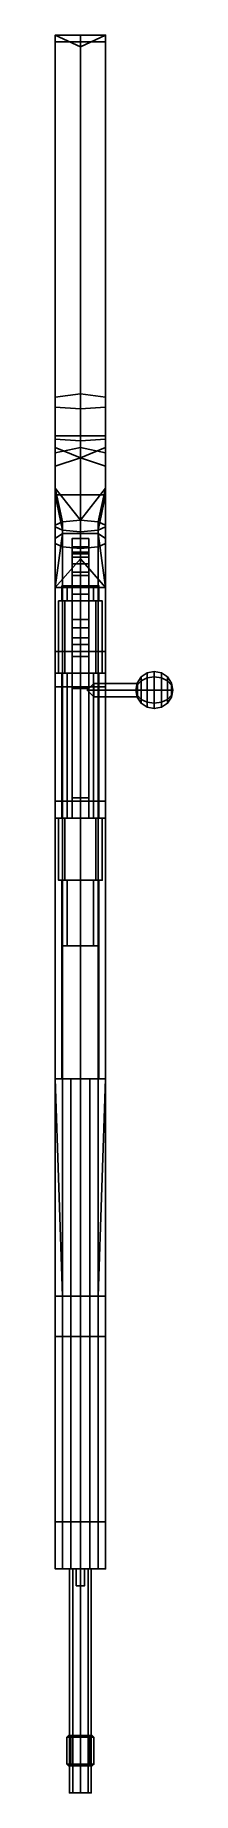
# Model space of a CAD drawing. Extents: x -0.1 to 0.6, y -10.6 to -0.1.
import ezdxf

# ---------------------------------------------------------------- set-up
doc = ezdxf.new("R2010")
doc.units = 0
doc.layers.get('0').update_dxf_attribs({"linetype": 'CONTINUOUS'})
doc.layers.add('P2', color=3, linetype='CONTINUOUS')

msp = doc.modelspace()

# ---------------------------------------------------------------- linework, layer by layer
for points in [[(-0.15, -0.16, -0.36), (-0.15, -0.12, -1.33), (-0.15, -2.27, -0.65), (-0.15, -2.33, -0.22)], [(0, -0.16, -0.31), (0, -0.12, -1.43), (-0.15, -0.12, -1.33), (-0.15, -0.16, -0.36)], [(0, -0.12, -1.43), (0, -0.19, -1.43), (0, -0.19, -1.43), (-0.15, -0.12, -1.33)], [(-0.15, -0.12, -1.33), (0, -0.19, -1.43), (0, -2.25, -0.75), (-0.15, -2.27, -0.65)], [(0, -0.16, -0.31), (-0.15, -0.16, -0.36), (-0.15, -2.33, -0.22), (0, -2.34, -0.16)], [(0.15, -0.16, -0.36), (0.15, -0.12, -1.33), (0, -0.12, -1.43), (0, -0.16, -0.31)], [(0.15, -0.12, -1.33), (0, -0.19, -1.43), (0, -0.19, -1.43), (0, -0.12, -1.43)], [(0, -0.19, -1.43), (0.15, -0.12, -1.33), (0.15, -2.27, -0.65), (0, -2.25, -0.75)], [(0.15, -0.16, -0.36), (0, -0.16, -0.31), (0, -2.34, -0.16), (0.15, -2.33, -0.22)], [(0.15, -0.12, -1.33), (0.15, -0.16, -0.36), (0.15, -2.33, -0.22), (0.15, -2.27, -0.65)], [(-0.15, -2.27, -0.65), (0, -2.25, -0.75), (0, -2.53, -0.79), (-0.15, -2.52, -0.71)], [(-0.15, -2.33, -0.22), (-0.15, -2.27, -0.65), (-0.15, -2.52, -0.71), (-0.15, -2.57, -0.6)], [(0, -2.25, -0.75), (0.15, -2.27, -0.65), (0.15, -2.52, -0.71), (0, -2.53, -0.79)], [(0.15, -2.27, -0.65), (0.15, -2.33, -0.22), (0.15, -2.57, -0.6), (0.15, -2.52, -0.71)], [(-0.15, -2.33, -0.22), (-0.15, -2.57, -0.6), (-0.15, -2.68, -0.52), (-0.15, -2.5, -0.25)], [(0, -2.34, -0.16), (-0.15, -2.33, -0.22), (-0.15, -2.5, -0.25), (0, -2.5, -0.19)], [(0.15, -2.33, -0.22), (0, -2.34, -0.16), (0, -2.5, -0.19), (0.15, -2.5, -0.25)], [(0.15, -2.57, -0.6), (0.15, -2.33, -0.22), (0.15, -2.5, -0.25), (0.15, -2.68, -0.52)], [(-0.15, -2.5, -0.25), (-0.15, -2.68, -0.52), (-0.15, -2.85, -0.44), (-0.15, -2.6, -0.23)], [(0, -2.5, -0.19), (-0.15, -2.5, -0.25), (-0.15, -2.6, -0.23), (0, -2.57, -0.18)], [(0.15, -2.5, -0.25), (0, -2.5, -0.19), (0, -2.57, -0.18), (0.15, -2.6, -0.23)], [(0.15, -2.68, -0.52), (0.15, -2.5, -0.25), (0.15, -2.6, -0.23), (0.15, -2.85, -0.44)], [(-0.15, -2.57, -0.6), (-0.15, -2.52, -0.71), (0, -2.53, -0.79), (0, -2.63, -0.68)], [(0, -2.57, -0.18), (-0.15, -2.6, -0.23), (-0.15, -2.81, -0.17), (0, -3, -0.05)], [(-0.15, -2.6, -0.23), (-0.15, -2.85, -0.44), (-0.15, -2.85, -0.44), (-0.15, -2.81, -0.17)], [(0.15, -2.52, -0.71), (0.15, -2.57, -0.6), (0, -2.63, -0.68), (0, -2.53, -0.79)], [(0.15, -2.6, -0.23), (0, -2.57, -0.18), (0, -3, -0.05), (0.15, -2.81, -0.17)], [(0.15, -2.85, -0.44), (0.15, -2.6, -0.23), (0.15, -2.81, -0.17), (0.15, -2.85, -0.44)], [(-0.15, -2.68, -0.52), (0, -2.63, -0.68), (0, -2.85, -0.55), (-0.15, -2.85, -0.44)], [(0, -2.63, -0.68), (0.15, -2.68, -0.52), (0.15, -2.85, -0.44), (0, -2.85, -0.55)], [(-0.15, -2.81, -0.17), (-0.15, -2.81, -0.17), (-0.106, -3.01, -0.094), (0, -3, -0.05)], [(-0.15, -2.81, -0.17), (-0.15, -2.85, -0.44), (-0.15, -3.04, -0.28), (-0.15, -3.03, -0.2)], [(-0.15, -2.81, -0.17), (-0.15, -2.81, -0.17), (-0.15, -3.03, -0.2), (-0.106, -3.01, -0.094)], [(0.15, -2.81, -0.17), (0.15, -2.81, -0.17), (0, -3, -0.05), (0.106, -3.01, -0.094)], [(0.15, -2.81, -0.17), (0.15, -2.81, -0.17), (0.106, -3.01, -0.094), (0.15, -3.03, -0.2)], [(0.15, -2.85, -0.44), (0.15, -2.81, -0.17), (0.15, -3.03, -0.2), (0.15, -3.04, -0.28)], [(-0.15, -2.85, -0.44), (-0.15, -2.85, -0.44), (-0.106, -3.06, -0.386), (-0.15, -3.04, -0.28)], [(-0.15, -2.85, -0.44), (0, -2.85, -0.55), (0, -3.07, -0.43), (-0.106, -3.06, -0.386)], [(0, -2.85, -0.55), (0.15, -2.85, -0.44), (0.106, -3.06, -0.386), (0, -3.07, -0.43)], [(0.15, -2.85, -0.44), (0.15, -2.85, -0.44), (0.15, -3.04, -0.28), (0.106, -3.06, -0.386)], [(-0.106, -3.01, -0.094), (-0.15, -3.03, -0.2), (-0.15, -3.11, -0.17), (-0.106, -3.08, -0.064)], [(0, -3, -0.05), (-0.106, -3.01, -0.094), (-0.106, -3.08, -0.064), (0, -3.08, -0.02)], [(0.106, -3.01, -0.094), (0, -3, -0.05), (0, -3.08, -0.02), (0.106, -3.08, -0.064)], [(0.15, -3.03, -0.2), (0.106, -3.01, -0.094), (0.106, -3.08, -0.064), (0.15, -3.11, -0.17)], [(-0.15, -3.03, -0.2), (-0.15, -3.04, -0.28), (-0.15, -3.14, -0.28), (-0.15, -3.11, -0.17)], [(-0.15, -3.04, -0.28), (-0.106, -3.06, -0.386), (-0.106, -3.16, -0.386), (-0.15, -3.14, -0.28)], [(-0.106, -3.08, -0.064), (-0.15, -3.11, -0.17), (-0.15, -3.78, -0.21), (-0.15, -3.4, 0.13)], [(0, -3.08, -0.02), (-0.106, -3.08, -0.064), (-0.15, -3.4, 0.13), (0, -3.23, 0.06)], [(-0.15, -3.14, -0.28), (-0.15, -3.78, -0.21), (-0.15, -3.78, -0.21), (-0.15, -3.11, -0.17)], [(-0.106, -3.06, -0.386), (0, -3.07, -0.43), (0, -3.17, -0.43), (-0.106, -3.16, -0.386)], [(0, -3.07, -0.43), (0.106, -3.06, -0.386), (0.106, -3.16, -0.386), (0, -3.17, -0.43)], [(0.106, -3.08, -0.064), (0, -3.08, -0.02), (0, -3.23, 0.06), (0.15, -3.4, 0.13)], [(0.106, -3.06, -0.386), (0.15, -3.04, -0.28), (0.15, -3.14, -0.28), (0.106, -3.16, -0.386)], [(0.15, -3.11, -0.17), (0.106, -3.08, -0.064), (0.15, -3.4, 0.13), (0.15, -3.78, -0.21)], [(0.15, -3.04, -0.28), (0.15, -3.03, -0.2), (0.15, -3.11, -0.17), (0.15, -3.14, -0.28)], [(0.15, -3.14, -0.28), (0.15, -3.11, -0.17), (0.15, -3.78, -0.21)], [(-0.15, -3.14, -0.28), (-0.106, -3.16, -0.386), (-0.106, -3.78, -0.316), (-0.15, -3.78, -0.21)], [(0, -3.23, 0.06), (-0.15, -3.4, 0.13), (0.15, -3.4, 0.13)], [(-0.106, -3.16, -0.386), (0, -3.17, -0.43), (0, -3.78, -0.36), (-0.106, -3.78, -0.316)], [(0, -3.17, -0.43), (0.106, -3.16, -0.386), (0.106, -3.78, -0.316), (0, -3.78, -0.36)], [(0.106, -3.16, -0.386), (0.15, -3.14, -0.28), (0.15, -3.78, -0.21), (0.106, -3.78, -0.316)], [(-0.15, -3.4, 0.13), (-0.15, -3.78, -0.21), (-0.15, -3.99, 0.07), (-0.15, -3.91, 0.13)], [(0.15, -3.4, 0.13), (-0.15, -3.4, 0.13), (-0.15, -3.91, 0.13), (0.15, -3.91, 0.13)], [(0.15, -3.78, -0.21), (0.15, -3.4, 0.13), (0.15, -3.91, 0.13), (0.15, -3.99, 0.07)], [(-0.15, -3.78, -0.21), (-0.106, -3.78, -0.316), (-0.106, -4.77, -0.256), (-0.15, -4.77, -0.15)], [(-0.15, -3.99, 0.07), (-0.15, -3.78, -0.21), (-0.15, -4.77, -0.15), (-0.15, -4.67, 0.07)], [(-0.106, -3.78, -0.316), (0, -3.78, -0.36), (0, -4.77, -0.3), (-0.106, -4.77, -0.256)], [(0, -3.78, -0.36), (0.106, -3.78, -0.316), (0.106, -4.77, -0.256), (0, -4.77, -0.3)], [(0.106, -3.78, -0.316), (0.15, -3.78, -0.21), (0.15, -4.77, -0.15), (0.106, -4.77, -0.256)], [(0.15, -3.78, -0.21), (0.15, -3.99, 0.07), (0.15, -4.67, 0.07), (0.15, -4.77, -0.15)], [(0.15, -3.91, 0.13), (-0.15, -3.91, 0.13), (-0.15, -3.99, 0.07), (0.15, -3.99, 0.07)], [(0.362, -3.955, 0.065), (0.338, -3.98, 0.09), (0.338, -3.968, 0.12), (0.362, -3.932, 0.12)], [(0.362, -3.932, 0.12), (0.338, -3.968, 0.12), (0.338, -3.98, 0.15), (0.362, -3.955, 0.175)], [(0.362, -4.01, 0.042), (0.338, -4.01, 0.078), (0.338, -3.98, 0.09), (0.362, -3.955, 0.065)], [(0.362, -3.955, 0.175), (0.338, -3.98, 0.15), (0.338, -4.01, 0.162), (0.362, -4.01, 0.198)], [(0.398, -3.938, 0.048), (0.362, -3.955, 0.065), (0.362, -3.932, 0.12), (0.398, -3.908, 0.12)], [(0.398, -3.908, 0.12), (0.362, -3.932, 0.12), (0.362, -3.955, 0.175), (0.398, -3.938, 0.192)], [(0.398, -4.01, 0.018), (0.362, -4.01, 0.042), (0.362, -3.955, 0.065), (0.398, -3.938, 0.048)], [(0.398, -3.938, 0.192), (0.362, -3.955, 0.175), (0.362, -4.01, 0.198), (0.398, -4.01, 0.222)], [(0.44, -3.932, 0.042), (0.398, -3.938, 0.048), (0.398, -3.908, 0.12), (0.44, -3.9, 0.12)], [(0.44, -3.9, 0.12), (0.398, -3.908, 0.12), (0.398, -3.938, 0.192), (0.44, -3.932, 0.198)], [(0.44, -4.01, 0.01), (0.398, -4.01, 0.018), (0.398, -3.938, 0.048), (0.44, -3.932, 0.042)], [(0.44, -3.932, 0.198), (0.398, -3.938, 0.192), (0.398, -4.01, 0.222), (0.44, -4.01, 0.23)], [(0.482, -3.938, 0.048), (0.44, -3.932, 0.042), (0.44, -3.9, 0.12), (0.482, -3.908, 0.12)], [(0.482, -3.908, 0.12), (0.44, -3.9, 0.12), (0.44, -3.932, 0.198), (0.482, -3.938, 0.192)], [(0.482, -4.01, 0.018), (0.44, -4.01, 0.01), (0.44, -3.932, 0.042), (0.482, -3.938, 0.048)], [(0.482, -3.938, 0.192), (0.44, -3.932, 0.198), (0.44, -4.01, 0.23), (0.482, -4.01, 0.222)], [(0.518, -3.955, 0.065), (0.482, -3.938, 0.048), (0.482, -3.908, 0.12), (0.518, -3.932, 0.12)], [(0.518, -3.932, 0.12), (0.482, -3.908, 0.12), (0.482, -3.938, 0.192), (0.518, -3.955, 0.175)], [(0.518, -4.01, 0.042), (0.482, -4.01, 0.018), (0.482, -3.938, 0.048), (0.518, -3.955, 0.065)], [(0.518, -3.955, 0.175), (0.482, -3.938, 0.192), (0.482, -4.01, 0.222), (0.518, -4.01, 0.198)], [(0.542, -3.98, 0.09), (0.518, -3.955, 0.065), (0.518, -3.932, 0.12), (0.542, -3.968, 0.12)], [(0.542, -3.968, 0.12), (0.518, -3.932, 0.12), (0.518, -3.955, 0.175), (0.542, -3.98, 0.15)], [(0.542, -4.01, 0.078), (0.518, -4.01, 0.042), (0.518, -3.955, 0.065), (0.542, -3.98, 0.09)], [(0.542, -3.98, 0.15), (0.518, -3.955, 0.175), (0.518, -4.01, 0.198), (0.542, -4.01, 0.162)], [(0.15, -3.99, 0.07), (-0.15, -3.99, 0.07), (-0.15, -4.67, 0.07), (0.15, -4.67, 0.07)], [(0.08, -3.97, 0.12), (0.04, -4.01, 0.16), (0.34, -4.01, 0.16), (0.34, -3.97, 0.12)], [(0.04, -4.01, 0.16), (0.08, -4.05, 0.12), (0.34, -4.05, 0.12), (0.34, -4.01, 0.16)], [(0.08, -4.01, 0.08), (0.08, -3.97, 0.12), (0.34, -3.97, 0.12), (0.34, -4.01, 0.08)], [(0.08, -4.05, 0.12), (0.08, -4.01, 0.08), (0.34, -4.01, 0.08), (0.34, -4.05, 0.12)], [(0.338, -3.98, 0.09), (0.33, -4.01, 0.12), (0.33, -4.01, 0.12), (0.338, -3.968, 0.12)], [(0.338, -3.968, 0.12), (0.33, -4.01, 0.12), (0.33, -4.01, 0.12), (0.338, -3.98, 0.15)], [(0.338, -4.01, 0.078), (0.33, -4.01, 0.12), (0.33, -4.01, 0.12), (0.338, -3.98, 0.09)], [(0.338, -3.98, 0.15), (0.33, -4.01, 0.12), (0.33, -4.01, 0.12), (0.338, -4.01, 0.162)], [(0.338, -4.01, 0.162), (0.33, -4.01, 0.12), (0.33, -4.01, 0.12), (0.338, -4.04, 0.15)], [(0.338, -4.04, 0.15), (0.33, -4.01, 0.12), (0.33, -4.01, 0.12), (0.338, -4.052, 0.12)], [(0.338, -4.052, 0.12), (0.33, -4.01, 0.12), (0.33, -4.01, 0.12), (0.338, -4.04, 0.09)], [(0.338, -4.04, 0.09), (0.33, -4.01, 0.12), (0.33, -4.01, 0.12), (0.338, -4.01, 0.078)], [(0.362, -4.01, 0.198), (0.338, -4.01, 0.162), (0.338, -4.04, 0.15), (0.362, -4.065, 0.175)], [(0.362, -4.065, 0.065), (0.338, -4.04, 0.09), (0.338, -4.01, 0.078), (0.362, -4.01, 0.042)], [(0.362, -4.065, 0.175), (0.338, -4.04, 0.15), (0.338, -4.052, 0.12), (0.362, -4.088, 0.12)], [(0.362, -4.088, 0.12), (0.338, -4.052, 0.12), (0.338, -4.04, 0.09), (0.362, -4.065, 0.065)], [(0.398, -4.01, 0.222), (0.362, -4.01, 0.198), (0.362, -4.065, 0.175), (0.398, -4.082, 0.192)], [(0.398, -4.082, 0.048), (0.362, -4.065, 0.065), (0.362, -4.01, 0.042), (0.398, -4.01, 0.018)], [(0.398, -4.082, 0.192), (0.362, -4.065, 0.175), (0.362, -4.088, 0.12), (0.398, -4.112, 0.12)], [(0.398, -4.112, 0.12), (0.362, -4.088, 0.12), (0.362, -4.065, 0.065), (0.398, -4.082, 0.048)], [(0.44, -4.01, 0.23), (0.398, -4.01, 0.222), (0.398, -4.082, 0.192), (0.44, -4.088, 0.198)], [(0.44, -4.088, 0.042), (0.398, -4.082, 0.048), (0.398, -4.01, 0.018), (0.44, -4.01, 0.01)], [(0.482, -4.01, 0.222), (0.44, -4.01, 0.23), (0.44, -4.088, 0.198), (0.482, -4.082, 0.192)], [(0.482, -4.082, 0.048), (0.44, -4.088, 0.042), (0.44, -4.01, 0.01), (0.482, -4.01, 0.018)], [(0.518, -4.01, 0.198), (0.482, -4.01, 0.222), (0.482, -4.082, 0.192), (0.518, -4.065, 0.175)], [(0.518, -4.065, 0.065), (0.482, -4.082, 0.048), (0.482, -4.01, 0.018), (0.518, -4.01, 0.042)], [(0.518, -4.065, 0.175), (0.482, -4.082, 0.192), (0.482, -4.112, 0.12), (0.518, -4.088, 0.12)], [(0.518, -4.088, 0.12), (0.482, -4.112, 0.12), (0.482, -4.082, 0.048), (0.518, -4.065, 0.065)], [(0.542, -4.01, 0.162), (0.518, -4.01, 0.198), (0.518, -4.065, 0.175), (0.542, -4.04, 0.15)], [(0.542, -4.04, 0.09), (0.518, -4.065, 0.065), (0.518, -4.01, 0.042), (0.542, -4.01, 0.078)], [(0.542, -4.04, 0.15), (0.518, -4.065, 0.175), (0.518, -4.088, 0.12), (0.542, -4.052, 0.12)], [(0.542, -4.052, 0.12), (0.518, -4.088, 0.12), (0.518, -4.065, 0.065), (0.542, -4.04, 0.09)], [(0.55, -4.01, 0.12), (0.542, -3.98, 0.09), (0.542, -3.968, 0.12), (0.55, -4.01, 0.12)], [(0.55, -4.01, 0.12), (0.542, -3.968, 0.12), (0.542, -3.98, 0.15), (0.55, -4.01, 0.12)], [(0.55, -4.01, 0.12), (0.542, -4.01, 0.078), (0.542, -3.98, 0.09), (0.55, -4.01, 0.12)], [(0.55, -4.01, 0.12), (0.542, -3.98, 0.15), (0.542, -4.01, 0.162), (0.55, -4.01, 0.12)], [(0.55, -4.01, 0.12), (0.542, -4.01, 0.162), (0.542, -4.04, 0.15), (0.55, -4.01, 0.12)], [(0.55, -4.01, 0.12), (0.542, -4.04, 0.15), (0.542, -4.052, 0.12), (0.55, -4.01, 0.12)], [(0.55, -4.01, 0.12), (0.542, -4.052, 0.12), (0.542, -4.04, 0.09), (0.55, -4.01, 0.12)], [(0.55, -4.01, 0.12), (0.542, -4.04, 0.09), (0.542, -4.01, 0.078), (0.55, -4.01, 0.12)], [(0.44, -4.088, 0.198), (0.398, -4.082, 0.192), (0.398, -4.112, 0.12), (0.44, -4.12, 0.12)], [(0.44, -4.12, 0.12), (0.398, -4.112, 0.12), (0.398, -4.082, 0.048), (0.44, -4.088, 0.042)], [(0.482, -4.082, 0.192), (0.44, -4.088, 0.198), (0.44, -4.12, 0.12), (0.482, -4.112, 0.12)], [(0.482, -4.112, 0.12), (0.44, -4.12, 0.12), (0.44, -4.088, 0.042), (0.482, -4.082, 0.048)], [(-0.15, -4.67, 0.07), (-0.15, -4.77, -0.15), (-0.15, -4.77, 0.106)], [(0.15, -4.67, 0.07), (-0.15, -4.67, 0.07), (-0.15, -4.77, 0.106), (0.15, -4.77, 0.106)], [(0.15, -4.77, -0.15), (0.15, -4.67, 0.07), (0.15, -4.77, 0.106), (0.15, -4.77, -0.15)], [(-0.15, -4.77, 0.106), (-0.15, -4.77, -0.15), (-0.15, -6.32, -0.15), (-0.15, -6.32, 0.106)], [(-0.15, -4.77, -0.15), (-0.106, -4.77, -0.256), (-0.106, -6.32, -0.256), (-0.15, -6.32, -0.15)], [(0.15, -4.77, 0.106), (-0.15, -4.77, 0.106), (-0.15, -6.32, 0.106), (0.15, -6.32, 0.106)], [(-0.106, -4.77, -0.256), (0, -4.77, -0.3), (0, -6.32, -0.3), (-0.106, -6.32, -0.256)], [(0, -4.77, -0.3), (0.106, -4.77, -0.256), (0.106, -6.32, -0.256), (0, -6.32, -0.3)], [(0.106, -4.77, -0.256), (0.15, -4.77, -0.15), (0.15, -6.32, -0.15), (0.106, -6.32, -0.256)], [(0.15, -4.77, -0.15), (0.15, -4.77, 0.106), (0.15, -6.32, 0.106), (0.15, -6.32, -0.15)], [(-0.15, -6.32, 0.106), (-0.15, -6.32, -0.15), (-0.15, -7.61, -0.11), (-0.106, -7.61, 0.066)], [(-0.15, -6.32, -0.15), (-0.106, -6.32, -0.256), (-0.106, -7.61, -0.216), (-0.15, -7.61, -0.11)], [(-0.057, -6.32, 0.177), (-0.15, -6.32, 0.106), (-0.106, -7.61, 0.066), (-0.057, -7.61, 0.137)], [(-0.11, -6.32, 0.106), (-0.15, -6.32, 0.106), (-0.11, -6.32, 0.136)], [(-0.106, -6.32, -0.256), (0, -6.32, -0.3), (0, -7.61, -0.26), (-0.106, -7.61, -0.216)], [(0, -6.32, 0.2), (-0.057, -6.32, 0.177), (-0.057, -7.61, 0.137), (0, -7.61, 0.16)], [(0, -6.32, -0.3), (0.106, -6.32, -0.256), (0.106, -7.61, -0.216), (0, -7.61, -0.26)], [(0.057, -6.32, 0.177), (0, -6.32, 0.2), (0, -7.61, 0.16), (0.057, -7.61, 0.137)], [(0.15, -6.32, 0.106), (0.057, -6.32, 0.177), (0.057, -7.61, 0.137), (0.106, -7.61, 0.066)], [(0.15, -6.32, -0.15), (0.15, -6.32, 0.106), (0.106, -7.61, 0.066), (0.15, -7.61, -0.11)], [(0.106, -6.32, -0.256), (0.15, -6.32, -0.15), (0.15, -7.61, -0.11), (0.106, -7.61, -0.216)], [(0.15, -6.32, 0.106), (0.11, -6.32, 0.106), (0.11, -6.32, 0.136)], [(-0.106, -7.61, 0.026), (-0.15, -7.61, -0.11), (-0.15, -7.85, -0.08), (-0.106, -7.85, 0.026)], [(-0.15, -7.61, -0.11), (-0.106, -7.61, -0.186), (-0.106, -7.85, -0.186), (-0.15, -7.85, -0.08)], [(-0.106, -7.61, 0.066), (-0.15, -7.61, -0.11), (-0.15, -7.61, -0.11), (-0.106, -7.61, 0.026)], [(-0.15, -7.61, -0.11), (-0.106, -7.61, -0.216), (-0.106, -7.61, -0.186), (-0.15, -7.61, -0.11)], [(-0.106, -7.61, -0.186), (0, -7.61, -0.23), (0, -7.85, -0.23), (-0.106, -7.85, -0.186)], [(-0.057, -7.61, 0.097), (-0.106, -7.61, 0.026), (-0.106, -7.85, 0.026), (-0.057, -7.85, 0.097)], [(-0.057, -7.61, 0.137), (-0.106, -7.61, 0.066), (-0.106, -7.61, 0.026), (-0.057, -7.61, 0.097)], [(-0.106, -7.61, -0.216), (0, -7.61, -0.26), (0, -7.61, -0.23), (-0.106, -7.61, -0.186)], [(0, -7.61, 0.12), (-0.057, -7.61, 0.097), (-0.057, -7.85, 0.097), (0, -7.85, 0.12)], [(0, -7.61, 0.16), (-0.057, -7.61, 0.137), (-0.057, -7.61, 0.097), (0, -7.61, 0.12)], [(0, -7.61, -0.23), (0.106, -7.61, -0.186), (0.106, -7.85, -0.186), (0, -7.85, -0.23)], [(0.057, -7.61, 0.097), (0, -7.61, 0.12), (0, -7.85, 0.12), (0.057, -7.85, 0.097)], [(0.057, -7.61, 0.137), (0, -7.61, 0.16), (0, -7.61, 0.12), (0.057, -7.61, 0.097)], [(0, -7.61, -0.26), (0.106, -7.61, -0.216), (0.106, -7.61, -0.186), (0, -7.61, -0.23)], [(0.106, -7.61, 0.026), (0.057, -7.61, 0.097), (0.057, -7.85, 0.097), (0.106, -7.85, 0.026)], [(0.106, -7.61, 0.066), (0.057, -7.61, 0.137), (0.057, -7.61, 0.097), (0.106, -7.61, 0.026)], [(0.15, -7.61, -0.11), (0.106, -7.61, 0.026), (0.106, -7.85, 0.026), (0.15, -7.85, -0.08)], [(0.106, -7.61, -0.186), (0.15, -7.61, -0.11), (0.15, -7.85, -0.08), (0.106, -7.85, -0.186)], [(0.15, -7.61, -0.11), (0.106, -7.61, 0.066), (0.106, -7.61, 0.026), (0.15, -7.61, -0.11)], [(0.106, -7.61, -0.216), (0.15, -7.61, -0.11), (0.15, -7.61, -0.11), (0.106, -7.61, -0.186)], [(-0.106, -7.85, 0.026), (-0.15, -7.85, -0.08), (-0.15, -8.95, -0.08), (-0.106, -8.95, 0.026)], [(-0.15, -7.85, -0.08), (-0.106, -7.85, -0.186), (-0.106, -8.95, -0.186), (-0.15, -8.95, -0.08)], [(-0.106, -7.85, -0.186), (0, -7.85, -0.23), (0, -8.95, -0.23), (-0.106, -8.95, -0.186)], [(-0.057, -7.85, 0.097), (-0.106, -7.85, 0.026), (-0.106, -8.95, 0.026), (-0.057, -8.95, 0.097)], [(0, -7.85, 0.12), (-0.057, -7.85, 0.097), (-0.057, -8.95, 0.097), (0, -8.95, 0.12)], [(0, -7.85, -0.23), (0.106, -7.85, -0.186), (0.106, -8.95, -0.186), (0, -8.95, -0.23)], [(0.057, -7.85, 0.097), (0, -7.85, 0.12), (0, -8.95, 0.12), (0.057, -8.95, 0.097)], [(0.106, -7.85, 0.026), (0.057, -7.85, 0.097), (0.057, -8.95, 0.097), (0.106, -8.95, 0.026)], [(0.15, -7.85, -0.08), (0.106, -7.85, 0.026), (0.106, -8.95, 0.026), (0.15, -8.95, -0.08)], [(0.106, -7.85, -0.186), (0.15, -7.85, -0.08), (0.15, -8.95, -0.08), (0.106, -8.95, -0.186)], [(-0.106, -8.95, 0.026), (-0.15, -8.95, -0.08), (-0.15, -9.23, -0.08), (-0.106, -9.23, 0.026)], [(-0.15, -8.95, -0.08), (-0.106, -8.95, -0.186), (-0.106, -9.23, -0.186), (-0.15, -9.23, -0.08)], [(-0.057, -8.95, 0.097), (-0.106, -8.95, 0.026), (-0.106, -9.23, 0.026), (-0.057, -9.23, 0.097)], [(-0.106, -8.95, -0.186), (0, -8.95, -0.23), (0, -9.23, -0.23), (-0.106, -9.23, -0.186)], [(0, -8.95, 0.12), (-0.057, -8.95, 0.097), (-0.057, -9.23, 0.097), (0, -9.23, 0.12)], [(0.057, -8.95, 0.097), (0, -8.95, 0.12), (0, -9.23, 0.12), (0.057, -9.23, 0.097)], [(0, -8.95, -0.23), (0.106, -8.95, -0.186), (0.106, -9.23, -0.186), (0, -9.23, -0.23)], [(0.106, -8.95, 0.026), (0.057, -8.95, 0.097), (0.057, -9.23, 0.097), (0.106, -9.23, 0.026)], [(0.15, -8.95, -0.08), (0.106, -8.95, 0.026), (0.106, -9.23, 0.026), (0.15, -9.23, -0.08)], [(0.106, -8.95, -0.186), (0.15, -8.95, -0.08), (0.15, -9.23, -0.08), (0.106, -9.23, -0.186)], [(-0.106, -9.23, 0.026), (-0.15, -9.23, -0.08), (-0.065, -9.23), (-0.046, -9.23, 0.046)], [(-0.15, -9.23, -0.08), (-0.106, -9.23, -0.186), (-0.046, -9.23, -0.046), (-0.065, -9.23)], [(-0.057, -9.23, 0.097), (-0.106, -9.23, 0.026), (-0.046, -9.23, 0.046)], [(-0.106, -9.23, -0.186), (0, -9.23, -0.23), (0, -9.23, -0.065), (-0.046, -9.23, -0.046)], [(-0.046, -9.23, 0.046), (-0.065, -9.23), (-0.065, -10.56), (-0.046, -10.56, 0.046)], [(-0.065, -9.23), (-0.046, -9.23, -0.046), (-0.046, -10.56, -0.046), (-0.065, -10.56)], [(0, -9.23, 0.12), (-0.057, -9.23, 0.097), (-0.046, -9.23, 0.046), (0, -9.23, 0.065)], [(0, -9.23, 0.065), (-0.046, -9.23, 0.046), (-0.046, -10.56, 0.046), (0, -10.56, 0.065)], [(-0.046, -9.23, -0.046), (0, -9.23, -0.065), (0, -10.56, -0.065), (-0.046, -10.56, -0.046)], [(0, -9.23, -0.165), (-0.025, -9.23, -0.19), (-0.025, -9.33, -0.19), (0, -9.33, -0.165)], [(-0.025, -9.23, -0.19), (0, -9.23, -0.215), (0, -9.33, -0.215), (-0.025, -9.33, -0.19)], [(0.046, -9.23, 0.046), (0, -9.23, 0.065), (0, -10.56, 0.065), (0.046, -10.56, 0.046)], [(0, -9.23, -0.065), (0.046, -9.23, -0.046), (0.046, -10.56, -0.046), (0, -10.56, -0.065)], [(0.057, -9.23, 0.097), (0, -9.23, 0.12), (0, -9.23, 0.065), (0.046, -9.23, 0.046)], [(0, -9.23, -0.23), (0.106, -9.23, -0.186), (0.046, -9.23, -0.046), (0, -9.23, -0.065)], [(0.025, -9.23, -0.19), (0, -9.23, -0.165), (0, -9.33, -0.165), (0.025, -9.33, -0.19)], [(0, -9.23, -0.215), (0.025, -9.23, -0.19), (0.025, -9.33, -0.19), (0, -9.33, -0.215)], [(0.065, -9.23), (0.046, -9.23, 0.046), (0.046, -10.56, 0.046), (0.065, -10.56)], [(0.046, -9.23, -0.046), (0.065, -9.23), (0.065, -10.56), (0.046, -10.56, -0.046)], [(0.106, -9.23, 0.026), (0.057, -9.23, 0.097), (0.046, -9.23, 0.046)], [(0.15, -9.23, -0.08), (0.106, -9.23, 0.026), (0.046, -9.23, 0.046), (0.065, -9.23)], [(0.106, -9.23, -0.186), (0.15, -9.23, -0.08), (0.065, -9.23), (0.046, -9.23, -0.046)], [(0, -9.33, -0.165), (-0.025, -9.33, -0.19), (0, -9.33, -0.215), (0.025, -9.33, -0.19)], [(-0.057, -10.23, 0.113), (-0.08, -10.23, 0.17), (-0.07, -10.22, 0.17), (-0.049, -10.22, 0.121)], [(-0.08, -10.23, 0.17), (-0.057, -10.23, 0.227), (-0.049, -10.22, 0.219), (-0.07, -10.22, 0.17)], [(-0.057, -10.23, 0.227), (-0.08, -10.23, 0.17), (-0.08, -10.39, 0.17), (-0.057, -10.39, 0.227)], [(-0.08, -10.23, 0.17), (-0.057, -10.23, 0.113), (-0.057, -10.39, 0.113), (-0.08, -10.39, 0.17)], [(0, -10.23, 0.09), (-0.057, -10.23, 0.113), (-0.049, -10.22, 0.121), (0, -10.22, 0.1)], [(-0.057, -10.23, 0.227), (0, -10.23, 0.25), (0, -10.22, 0.24), (-0.049, -10.22, 0.219)], [(0, -10.23, 0.25), (-0.057, -10.23, 0.227), (-0.057, -10.39, 0.227), (0, -10.39, 0.25)], [(-0.057, -10.23, 0.113), (0, -10.23, 0.09), (0, -10.39, 0.09), (-0.057, -10.39, 0.113)], [(0.057, -10.23, 0.113), (0, -10.23, 0.09), (0, -10.22, 0.1), (0.049, -10.22, 0.121)], [(0, -10.23, 0.25), (0.057, -10.23, 0.227), (0.049, -10.22, 0.219), (0, -10.22, 0.24)], [(0.057, -10.23, 0.227), (0, -10.23, 0.25), (0, -10.39, 0.25), (0.057, -10.39, 0.227)], [(0, -10.23, 0.09), (0.057, -10.23, 0.113), (0.057, -10.39, 0.113), (0, -10.39, 0.09)], [(0.08, -10.23, 0.17), (0.057, -10.23, 0.113), (0.049, -10.22, 0.121), (0.07, -10.22, 0.17)], [(0.057, -10.23, 0.227), (0.08, -10.23, 0.17), (0.07, -10.22, 0.17), (0.049, -10.22, 0.219)], [(0.08, -10.23, 0.17), (0.057, -10.23, 0.227), (0.057, -10.39, 0.227), (0.08, -10.39, 0.17)], [(0.057, -10.23, 0.113), (0.08, -10.23, 0.17), (0.08, -10.39, 0.17), (0.057, -10.39, 0.113)], [(-0.057, -10.39, 0.227), (-0.08, -10.39, 0.17), (-0.07, -10.4, 0.17), (-0.049, -10.4, 0.219)], [(-0.08, -10.39, 0.17), (-0.057, -10.39, 0.113), (-0.049, -10.4, 0.121), (-0.07, -10.4, 0.17)], [(0, -10.39, 0.25), (-0.057, -10.39, 0.227), (-0.049, -10.4, 0.219), (0, -10.4, 0.24)], [(-0.057, -10.39, 0.113), (0, -10.39, 0.09), (0, -10.4, 0.1), (-0.049, -10.4, 0.121)], [(0.057, -10.39, 0.227), (0, -10.39, 0.25), (0, -10.4, 0.24), (0.049, -10.4, 0.219)], [(0, -10.39, 0.09), (0.057, -10.39, 0.113), (0.049, -10.4, 0.121), (0, -10.4, 0.1)], [(0.08, -10.39, 0.17), (0.057, -10.39, 0.227), (0.049, -10.4, 0.219), (0.07, -10.4, 0.17)], [(0.057, -10.39, 0.113), (0.08, -10.39, 0.17), (0.07, -10.4, 0.17), (0.049, -10.4, 0.121)], [(0, -10.56, 0.065), (-0.046, -10.56, 0.046), (-0.065, -10.56), (0.046, -10.56, 0.046)], [(0.046, -10.56, 0.046), (-0.065, -10.56), (-0.046, -10.56, -0.046), (0.065, -10.56)], [(0.065, -10.56), (-0.046, -10.56, -0.046), (0, -10.56, -0.065), (0.046, -10.56, -0.046)]]:
    msp.add_3dface(points)
at = {"layer": 'P2'}
for points in [[(-0.05, -3.19, -0.39), (-0.05, -3.11, -0.39), (-0.05, -3.16, -0.55), (-0.05, -3.19, -0.55)], [(-0.05, -3.16, -0.55), (-0.05, -3.11, -0.39), (0.05, -3.11, -0.39), (0.05, -3.16, -0.55)], [(0.05, -3.16, -0.55), (0.05, -3.11, -0.39), (0.05, -3.19, -0.39), (0.05, -3.19, -0.55)], [(-0.05, -3.19, -0.61), (-0.05, -3.16, -0.61), (-0.05, -3.2, -0.66), (-0.05, -3.22, -0.64)], [(-0.05, -3.2, -0.66), (-0.05, -3.16, -0.61), (0.05, -3.16, -0.61), (0.05, -3.2, -0.66)], [(-0.05, -3.16, -0.61), (-0.05, -3.16, -0.55), (0.05, -3.16, -0.55), (0.05, -3.16, -0.61)], [(-0.05, -3.19, -0.55), (-0.05, -3.16, -0.55), (-0.05, -3.16, -0.61), (-0.05, -3.19, -0.61)], [(0.05, -3.22, -0.64), (0.05, -3.19, -0.61), (-0.05, -3.19, -0.61), (-0.05, -3.22, -0.64)], [(0.05, -3.19, -0.61), (0.05, -3.19, -0.55), (-0.05, -3.19, -0.55), (-0.05, -3.19, -0.61)], [(-0.05, -3.32, -0.37), (-0.05, -3.19, -0.39), (-0.05, -3.19, -0.55), (-0.05, -3.26, -0.48)], [(-0.05, -3.26, -0.48), (-0.05, -3.19, -0.55), (0.05, -3.19, -0.55), (0.05, -3.26, -0.48)], [(-0.05, -3.31, -0.74), (-0.05, -3.2, -0.66), (0.05, -3.2, -0.66), (0.05, -3.31, -0.74)], [(-0.05, -3.22, -0.64), (-0.05, -3.2, -0.66), (-0.05, -3.31, -0.74), (-0.05, -3.33, -0.7)], [(0.05, -3.33, -0.7), (0.05, -3.22, -0.64), (-0.05, -3.22, -0.64), (-0.05, -3.33, -0.7)], [(0.05, -3.2, -0.66), (0.05, -3.16, -0.61), (0.05, -3.19, -0.61), (0.05, -3.22, -0.64)], [(0.05, -3.16, -0.61), (0.05, -3.16, -0.55), (0.05, -3.19, -0.55), (0.05, -3.19, -0.61)], [(0.05, -3.19, -0.55), (0.05, -3.19, -0.39), (0.05, -3.32, -0.37), (0.05, -3.26, -0.48)], [(0.05, -3.31, -0.74), (0.05, -3.2, -0.66), (0.05, -3.22, -0.64), (0.05, -3.33, -0.7)], [(-0.05, -3.78, -0.32), (-0.05, -3.32, -0.37), (-0.05, -3.26, -0.48), (-0.05, -3.59, -0.4)], [(-0.05, -3.59, -0.4), (-0.05, -3.26, -0.48), (0.05, -3.26, -0.48), (0.05, -3.59, -0.4)], [(-0.05, -3.44, -0.74), (-0.05, -3.31, -0.74), (0.05, -3.31, -0.74), (0.05, -3.44, -0.74)], [(-0.05, -3.33, -0.7), (-0.05, -3.31, -0.74), (-0.05, -3.44, -0.74), (-0.05, -3.44, -0.7)], [(0.05, -3.44, -0.7), (0.05, -3.33, -0.7), (-0.05, -3.33, -0.7), (-0.05, -3.44, -0.7)], [(0.05, -3.26, -0.48), (0.05, -3.32, -0.37), (0.05, -3.78, -0.32), (0.05, -3.59, -0.4)], [(0.05, -3.44, -0.74), (0.05, -3.31, -0.74), (0.05, -3.33, -0.7), (0.05, -3.44, -0.7)], [(-0.078, -3.39, 0.148), (-0.11, -3.39, 0.07), (-0.11, -3.48, 0.07), (-0.078, -3.48, 0.148)], [(0.078, -3.39, 0.148), (0.11, -3.39, 0.07), (-0.11, -3.39, 0.07), (-0.078, -3.39, 0.148)], [(0, -3.39, 0.18), (-0.078, -3.39, 0.148), (-0.078, -3.48, 0.148), (0, -3.48, 0.18)], [(0, -3.39, 0.18), (0.078, -3.39, 0.148), (-0.078, -3.39, 0.148), (0, -3.39, 0.18)], [(0.05, -3.59, -0.66), (0.05, -3.44, -0.7), (-0.05, -3.44, -0.7), (-0.05, -3.59, -0.66)], [(-0.05, -3.44, -0.7), (-0.05, -3.44, -0.74), (-0.05, -3.59, -0.7), (-0.05, -3.59, -0.66)], [(-0.05, -3.59, -0.7), (-0.05, -3.44, -0.74), (0.05, -3.44, -0.74), (0.05, -3.59, -0.7)], [(0.078, -3.39, 0.148), (0, -3.39, 0.18), (0, -3.48, 0.18), (0.078, -3.48, 0.148)], [(0.05, -3.59, -0.7), (0.05, -3.44, -0.74), (0.05, -3.44, -0.7), (0.05, -3.59, -0.66)], [(0.11, -3.39, 0.07), (0.078, -3.39, 0.148), (0.078, -3.48, 0.148), (0.11, -3.48, 0.07)], [(-0.092, -3.48, 0.162), (-0.13, -3.48, 0.07), (-0.13, -3.91, 0.07), (-0.092, -3.91, 0.162)], [(-0.078, -3.48, 0.148), (-0.11, -3.48, 0.07), (-0.13, -3.48, 0.07), (-0.092, -3.48, 0.162)], [(0, -3.48, 0.2), (-0.092, -3.48, 0.162), (-0.092, -3.91, 0.162), (0, -3.91, 0.2)], [(0, -3.48, 0.18), (-0.078, -3.48, 0.148), (-0.092, -3.48, 0.162), (0, -3.48, 0.2)], [(0.092, -3.48, 0.162), (0, -3.48, 0.2), (0, -3.91, 0.2), (0.092, -3.91, 0.162)], [(0.078, -3.48, 0.148), (0, -3.48, 0.18), (0, -3.48, 0.2), (0.092, -3.48, 0.162)], [(0.11, -3.48, 0.07), (0.078, -3.48, 0.148), (0.092, -3.48, 0.162), (0.13, -3.48, 0.07)], [(0.13, -3.48, 0.07), (0.092, -3.48, 0.162), (0.092, -3.91, 0.162), (0.13, -3.91, 0.07)], [(-0.05, -3.59, -0.66), (-0.05, -3.59, -0.7), (-0.05, -3.74, -0.6), (-0.05, -3.64, -0.6)], [(-0.05, -3.74, -0.6), (-0.05, -3.59, -0.7), (0.05, -3.59, -0.7), (0.05, -3.74, -0.6)], [(0.05, -3.64, -0.6), (0.05, -3.59, -0.66), (-0.05, -3.59, -0.66), (-0.05, -3.64, -0.6)], [(-0.05, -3.59, -0.4), (-0.05, -3.7, -0.49), (-0.05, -3.78, -0.32)], [(0.05, -3.59, -0.4), (0.05, -3.7, -0.49), (-0.05, -3.7, -0.49), (-0.05, -3.59, -0.4)], [(-0.05, -3.64, -0.6), (-0.05, -3.81, -0.6), (-0.05, -3.7, -0.49)], [(0.05, -3.7, -0.49), (0.05, -3.64, -0.6), (-0.05, -3.64, -0.6), (-0.05, -3.7, -0.49)], [(0.05, -3.74, -0.6), (0.05, -3.59, -0.7), (0.05, -3.59, -0.66), (0.05, -3.64, -0.6)], [(0.05, -3.78, -0.32), (0.05, -3.7, -0.49), (0.05, -3.59, -0.4), (0.05, -3.78, -0.32)], [(0.05, -3.7, -0.49), (0.05, -3.81, -0.6), (0.05, -3.64, -0.6), (0.05, -3.7, -0.49)], [(-0.05, -3.7, -0.49), (-0.05, -3.81, -0.6), (-0.05, -3.78, -0.32)], [(0.05, -3.74, -0.6), (0.05, -3.81, -0.6), (-0.05, -3.81, -0.6), (-0.05, -3.74, -0.6)], [(0.05, -3.78, -0.32), (0.05, -3.81, -0.6), (0.05, -3.7, -0.49), (0.05, -3.78, -0.32)], [(-0.05, -3.81, -0.6), (-0.05, -4, -0.64), (-0.05, -4.1, -0.3), (-0.05, -3.78, -0.32)], [(0.05, -3.81, -0.6), (0.05, -4, -0.64), (-0.05, -4, -0.64), (-0.05, -3.81, -0.6)], [(0.05, -4.1, -0.3), (0.05, -4, -0.64), (0.05, -3.81, -0.6), (0.05, -3.78, -0.32)], [(-0.11, -3.91, 0.07), (-0.078, -3.91, 0.148), (-0.092, -3.91, 0.162), (-0.13, -3.91, 0.07)], [(-0.078, -3.91, 0.148), (-0.11, -3.91, 0.07), (-0.11, -4.77, 0.07), (-0.078, -4.77, 0.148)], [(-0.078, -3.91, 0.148), (0, -3.91, 0.18), (0, -3.91, 0.2), (-0.092, -3.91, 0.162)], [(0, -3.91, 0.18), (-0.078, -3.91, 0.148), (-0.078, -4.77, 0.148), (0, -4.77, 0.18)], [(0.078, -3.91, 0.148), (0, -3.91, 0.18), (0, -4.77, 0.18), (0.078, -4.77, 0.148)], [(0, -3.91, 0.18), (0.078, -3.91, 0.148), (0.092, -3.91, 0.162), (0, -3.91, 0.2)], [(0.11, -3.91, 0.07), (0.078, -3.91, 0.148), (0.078, -4.77, 0.148), (0.11, -4.77, 0.07)], [(0.078, -3.91, 0.148), (0.11, -3.91, 0.07), (0.13, -3.91, 0.07), (0.092, -3.91, 0.162)], [(-0.05, -4, -0.64), (-0.05, -4.65, -0.58), (-0.05, -4.77, -0.26), (-0.05, -4.1, -0.3)], [(0.05, -4, -0.64), (0.05, -4.65, -0.58), (-0.05, -4.65, -0.58), (-0.05, -4, -0.64)], [(0.05, -4.77, -0.26), (0.05, -4.65, -0.58), (0.05, -4, -0.64), (0.05, -4.1, -0.3)], [(-0.05, -4.77, -0.26), (-0.05, -4.65, -0.58), (0.05, -4.65, -0.58), (0.05, -4.77, -0.26)], [(-0.092, -4.77, 0.162), (-0.13, -4.77, 0.07), (-0.13, -5.14, 0.07), (-0.092, -5.14, 0.162)], [(-0.078, -4.77, 0.148), (-0.11, -4.77, 0.07), (-0.13, -4.77, 0.07), (-0.092, -4.77, 0.162)], [(0, -4.77, 0.2), (-0.092, -4.77, 0.162), (-0.092, -5.14, 0.162), (0, -5.14, 0.2)], [(0, -4.77, 0.18), (-0.078, -4.77, 0.148), (-0.092, -4.77, 0.162), (0, -4.77, 0.2)], [(0.092, -4.77, 0.162), (0, -4.77, 0.2), (0, -5.14, 0.2), (0.092, -5.14, 0.162)], [(0.078, -4.77, 0.148), (0, -4.77, 0.18), (0, -4.77, 0.2), (0.092, -4.77, 0.162)], [(0.11, -4.77, 0.07), (0.078, -4.77, 0.148), (0.092, -4.77, 0.162), (0.13, -4.77, 0.07)], [(0.13, -4.77, 0.07), (0.092, -4.77, 0.162), (0.092, -5.14, 0.162), (0.13, -5.14, 0.07)], [(-0.11, -5.14, 0.07), (-0.078, -5.14, 0.148), (-0.092, -5.14, 0.162), (-0.13, -5.14, 0.07)], [(-0.078, -5.14, 0.148), (-0.11, -5.14, 0.07), (-0.11, -5.53, 0.07), (-0.078, -5.53, 0.148)], [(-0.078, -5.14, 0.148), (0, -5.14, 0.18), (0, -5.14, 0.2), (-0.092, -5.14, 0.162)], [(0, -5.14, 0.18), (-0.078, -5.14, 0.148), (-0.078, -5.53, 0.148), (0, -5.53, 0.18)], [(0.078, -5.14, 0.148), (0, -5.14, 0.18), (0, -5.53, 0.18), (0.078, -5.53, 0.148)], [(0, -5.14, 0.18), (0.078, -5.14, 0.148), (0.092, -5.14, 0.162), (0, -5.14, 0.2)], [(0.11, -5.14, 0.07), (0.078, -5.14, 0.148), (0.078, -5.53, 0.148), (0.11, -5.53, 0.07)], [(0.078, -5.14, 0.148), (0.11, -5.14, 0.07), (0.13, -5.14, 0.07), (0.092, -5.14, 0.162)], [(-0.11, -5.53, 0.106), (-0.11, -6.32, 0.106), (-0.11, -6.32, 0.22), (-0.11, -5.53, 0.22)], [(-0.11, -5.53, 0.22), (-0.11, -6.32, 0.22), (0.11, -6.32, 0.22), (0.11, -5.53, 0.22)], [(0.11, -5.53, 0.22), (0, -5.53, 0.18), (-0.11, -5.53, 0.22), (0.11, -5.53, 0.22)], [(0, -5.53, 0.18), (-0.078, -5.53, 0.148), (-0.11, -5.53, 0.22), (0, -5.53, 0.18)], [(-0.078, -5.53, 0.148), (-0.11, -5.53, 0.106), (-0.11, -5.53, 0.22), (-0.078, -5.53, 0.148)], [(-0.078, -5.53, 0.148), (-0.11, -5.53, 0.07), (-0.11, -5.53, 0.106), (-0.078, -5.53, 0.148)], [(0.11, -5.53, 0.22), (0.078, -5.53, 0.148), (0, -5.53, 0.18), (0.11, -5.53, 0.22)], [(0.11, -5.53, 0.22), (0.11, -5.53, 0.106), (0.078, -5.53, 0.148), (0.11, -5.53, 0.22)], [(0.078, -5.53, 0.148), (0.11, -5.53, 0.106), (0.11, -5.53, 0.07), (0.078, -5.53, 0.148)], [(0.11, -6.32, 0.22), (0.11, -6.32, 0.106), (0.11, -5.53, 0.106), (0.11, -5.53, 0.22)], [(-0.11, -6.32, 0.22), (0, -6.32, 0.2), (0, -6.32, 0.2), (0.11, -6.32, 0.22)], [(-0.11, -6.32, 0.22), (-0.057, -6.32, 0.177), (-0.057, -6.32, 0.177), (0, -6.32, 0.2)], [(-0.11, -6.32, 0.22), (-0.11, -6.32, 0.136), (-0.11, -6.32, 0.136), (-0.057, -6.32, 0.177)], [(0, -6.32, 0.2), (0.057, -6.32, 0.177), (0.057, -6.32, 0.177), (0.11, -6.32, 0.22)], [(0.057, -6.32, 0.177), (0.11, -6.32, 0.136), (0.11, -6.32, 0.136), (0.11, -6.32, 0.22)]]:
    msp.add_3dface(points, dxfattribs=at)

doc.saveas('drawing.dxf')
